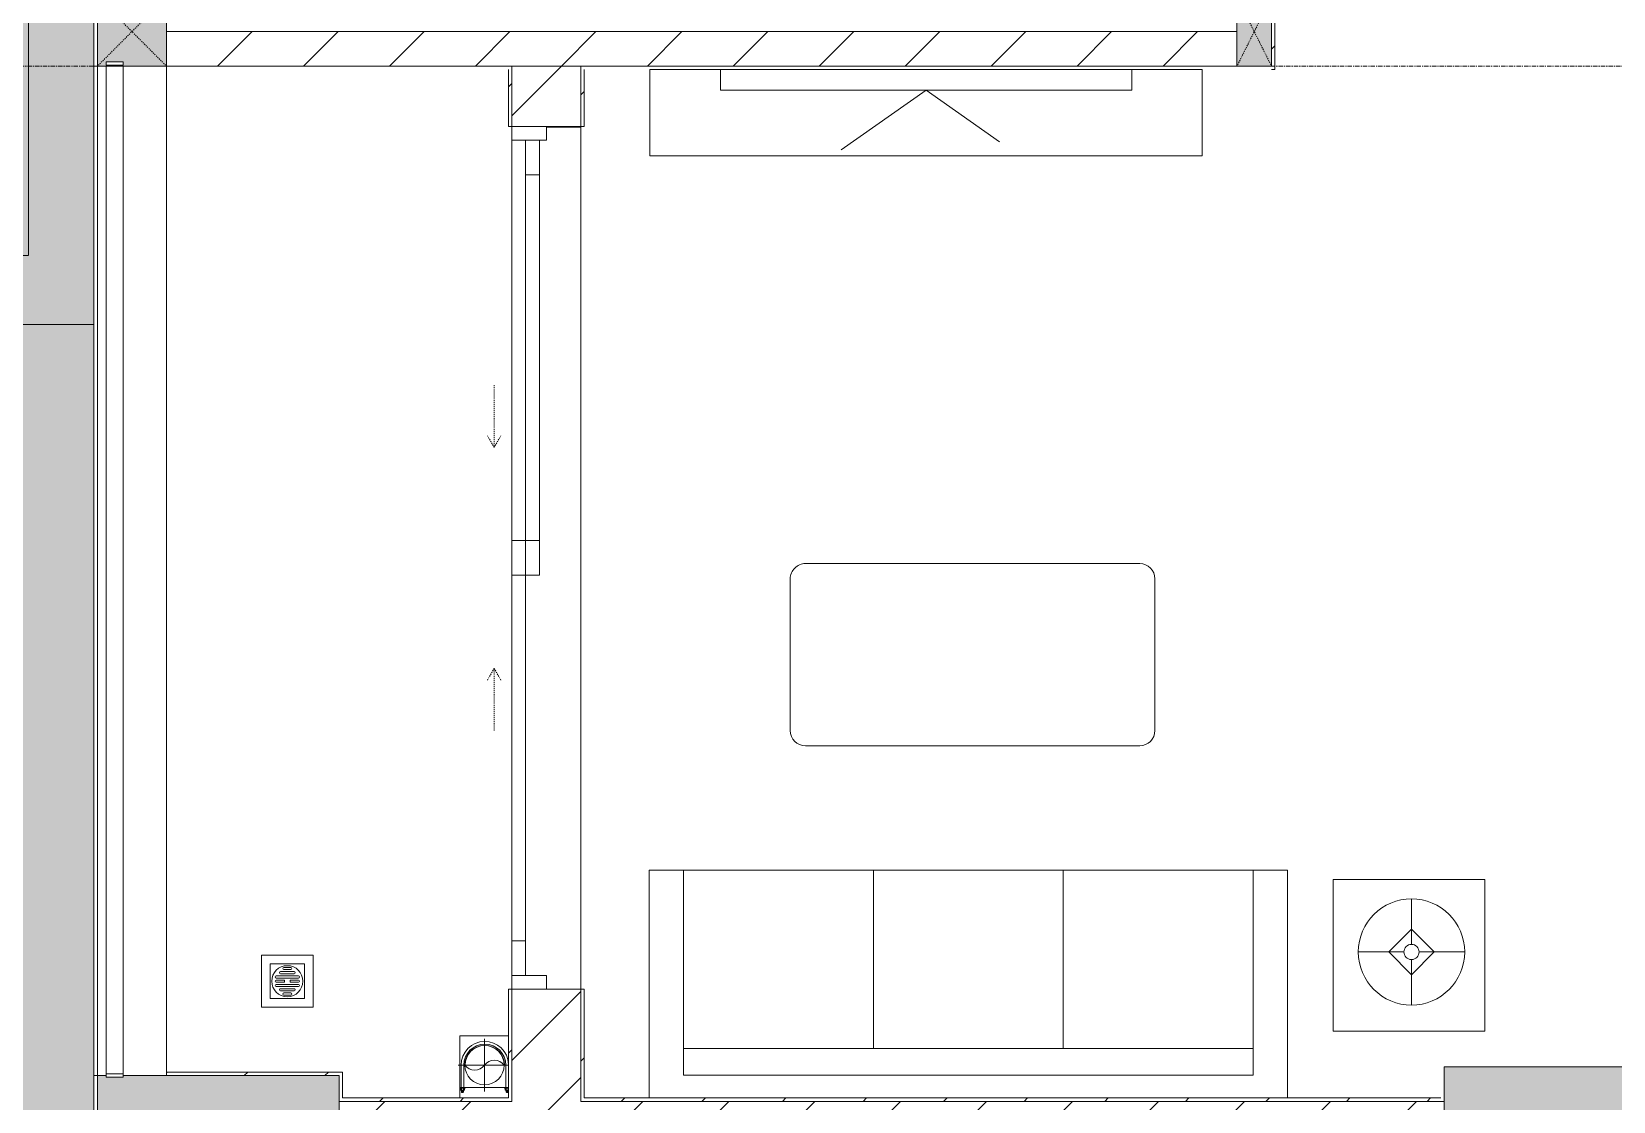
# Model space of a CAD drawing. Header units: millimetres. Extents: x 5357 to 259384, y -16348 to 109893.
# Drawn here: x 33462 to 38043, y 45437 to 48537 of the extents above; entities that cross this region are included whole.
import ezdxf

# ---------------------------------------------------------------- set-up
doc = ezdxf.new("R2010")
doc.units = ezdxf.units.MM
for name, pattern in [('Dash', [6, 3, -3]), ('Grid Line', [22.225, 12.7, -3.175, 3.175, -3.175]), ('IMPORT-CENTER _3_', [10.16, 6.35, -1.27, 1.27, -1.27]), ('IMPORT-NCV_MAT BANG DAM SAN TANG 1$0$BEAM HIDEN_DBIM', [1.5875, 1.058333, -0.529167])]:
    doc.linetypes.add(name, pattern=pattern)
for name, color, linetype, lineweight in [('0-1', 7, 'Continuous', 5), ('A-DOOR', 31, 'Continuous', 9), ('A-DOOR-FRAM', 31, 'Continuous', 9), ('A-DOOR-HDLN', 31, 'Dash', 9), ('A-FLOR-1', 53, 'Continuous', 9), ('A-FLOR-HRAL', 11, 'Continuous', 9), ('A-FLOR-PATT', 8, 'Continuous', 9), ('A-WALL', 113, 'Continuous', 9), ('A-WALL-1', 9, 'Continuous', 18), ('A-WALL-3', 113, 'Continuous', 18), ('A-WALL-PATT', 111, 'Continuous', 9), ('A-WALL-PATT-1', 10, 'Continuous', 9), ('A-WALL-PATT-2', 53, 'Continuous', 9), ('G-IMPT', 8, 'Continuous', 9), ('G-IMPT-2', 8, 'IMPORT-CENTER _3_', 9), ('G-IMPT-3', 8, 'IMPORT-NCV_MAT BANG DAM SAN TANG 1$0$BEAM HIDEN_DBIM', 9), ('I-FURN', 30, 'Continuous', 9), ('I-FURN-1', 254, 'Continuous', 9), ('I-WALL-1', 9, 'Continuous', 18), ('M-EQPM', 50, 'Continuous', 9), ('S-COLS-1', 253, 'Continuous', 5), ('S-COLS-2', 9, 'Continuous', 18), ('S-COLS-3', 53, 'Continuous', 9), ('S-COLS-4', 254, 'Continuous', 9), ('S-COLS-5', 52, 'Continuous', 18), ('S-COLS-6', 52, 'Dash', 9), ('S-COLS-HDLN', 52, 'Dash', 9), ('S-COLS-HDLN-1', 53, 'Dash', 9), ('S-GRID-1', 1, 'Grid Line', 9)]:
    doc.layers.add(name, color=color, linetype=linetype, lineweight=lineweight)
pattern_1 = [(45, (0, 0), (-124.4508, 124.4508), [])]
pattern_2 = [(45, (0, 0), (-116.6726, 116.6726), [])]

# ---------------------------------------------------------------- blocks, each defined once
blk = doc.blocks.new('M_Concrete-Rectangular-Column2 - 400x1300-812637-TKCS_MB CẢNH QUAN CÂY XANH')
at = {"layer": 'S-COLS-3'}
blk.add_hatch(color=256, dxfattribs=at).paths.add_polyline_path([(-650, 200), (-650, -200), (650, -200), (650, 200), (163.7, 200)])
at = {"layer": 'S-COLS-2'}
for p, q in [((-650, 200), (650, 200)), ((-650, -200), (-650, 200)), ((650, 200), (650, -200)), ((650, -200), (-650, -200))]:
    blk.add_line(p, q, dxfattribs=at)
blk = doc.blocks.new('NCV_TKTC_KET CAU_rvt-1-TKCS_MB CẢNH QUAN CÂY XANH')
at = {"layer": 'S-COLS-1'}
blk.add_hatch(color=256, dxfattribs=at).paths.add_polyline_path([(34352.6, 45161.9), (34352.6, 45511.9), (33727.6, 45511.9), (33727.6, 45506.9), (33677.6, 45506.9), (33677.6, 45511.9), (33652.6, 45511.9), (33652.6, 45161.9), (33727.6, 45161.9)])
at = {"layer": 'S-COLS-2'}
for p, q in [((33652.6, 45511.9), (33652.6, 45161.9)), ((33677.6, 45511.9), (33652.6, 45511.9)), ((34352.6, 45511.9), (33727.6, 45511.9)), ((34352.6, 45161.9), (34352.6, 45511.9))]:
    blk.add_line(p, q, dxfattribs=at)
at = {"layer": 'S-COLS-3', "rotation": 180}
blk.add_blockref('M_Concrete-Rectangular-Column2 - 400x1300-812637-TKCS_MB CẢNH QUAN CÂY XANH', (38202.6, 45336.9), dxfattribs=at)
blk = doc.blocks.new('G1_SOF - BO TRU - 100x200-V58-TKCS_MB CẢNH QUAN CÂY XANH')
at = {"layer": 'S-COLS-3'}
blk.add_hatch(color=256, dxfattribs=at).paths.add_polyline_path([(50, -100), (50, 100), (-50, 100), (-50, -100)])
at = {"layer": 'S-COLS-2'}
for p, q in [((50, 100), (-50, 100)), ((-50, 100), (-50, -100)), ((50, -100), (50, 100)), ((-50, -100), (50, -100))]:
    blk.add_line(p, q, dxfattribs=at)
at = {"layer": 'S-COLS-HDLN-1'}
for p, q in [((50, 100), (-50, -100)), ((-50, 100), (50, -100))]:
    blk.add_line(p, q, dxfattribs=at)
blk = doc.blocks.new('LOBBY_SOFA_1 - LOBBY_SOFA_1-850634-TKCS_MB CẢNH QUAN CÂY XANH')
at = {"layer": 'I-FURN'}
for p, q in [((-2556, 0), (-2556, -660)), ((-708, -660), (-708, 0)), ((-2457, -66), (-2457, -660)), ((-807, -66), (-2457, -66)), ((-807, -660), (-807, -66)), ((-807, -143), (-2457, -143)), ((-1907, -143), (-1907, -660)), ((-1357, -143), (-1357, -660)), ((-3128.2, -193.5), (-2688.2, -193.5)), ((-3128.2, -633.5), (-3128.2, -193.5)), ((-2688.2, -193.5), (-2688.2, -633.5)), ((-2915.4, -269), (-2915.4, -401)), ((-2915.4, -357), (-2981.4, -423)), ((-2849.4, -423), (-2915.4, -357)), ((-2937.4, -423), (-3069.4, -423)), ((-2981.4, -423), (-2915.4, -489)), ((-2915.4, -489), (-2849.4, -423)), ((-2915.4, -445), (-2915.4, -577)), ((-2893.4, -423), (-2761.4, -423)), ((-2688.2, -633.5), (-3128.2, -633.5)), ((-2556, -660), (-708, -660)), ((-1160.3, -1020.5), (-2128.3, -1020.5)), ((-2172.3, -1064.5), (-2172.3, -1504.5)), ((-1116.3, -1504.5), (-1116.3, -1064.5)), ((-2128.3, -1548.5), (-1160.3, -1548.5))]:
    blk.add_line(p, q, dxfattribs=at)
for radius in [154, 22]:
    blk.add_circle((-2915.4, -423), radius, dxfattribs=at)
for centre, start, end in [((-2128.3, -1064.5), 90, 180), ((-1160.3, -1064.5), 0, 90), ((-2128.3, -1504.5), 180, 270), ((-1160.3, -1504.5), 270, 0)]:
    blk.add_arc(centre, 44, start, end, dxfattribs=at)
at = {"layer": 'I-FURN-1'}
for p, q in [((-2556, 0), (-2556, -660)), ((-708, -660), (-708, 0)), ((-2688.2, -193.5), (-3128.2, -193.5)), ((-3128.2, -193.5), (-3128.2, -633.5)), ((-2688.2, -633.5), (-2688.2, -193.5)), ((-3128.2, -633.5), (-2688.2, -633.5)), ((-2556, -660), (-708, -660)), ((-1160.3, -1020.5), (-2128.3, -1020.5)), ((-2172.3, -1064.5), (-2172.3, -1504.5)), ((-1116.3, -1504.5), (-1116.3, -1064.5)), ((-2128.3, -1548.5), (-1160.3, -1548.5))]:
    blk.add_line(p, q, dxfattribs=at)
for centre, start, end in [((-2128.3, -1064.5), 90, 180), ((-1160.3, -1064.5), 0, 90), ((-2128.3, -1504.5), 180, 270), ((-1160.3, -1504.5), 270, 0)]:
    blk.add_arc(centre, 44, start, end, dxfattribs=at)
blk = doc.blocks.new('RES_BAN AN - RES_BAN AN-V80-TKCS_MB CẢNH QUAN CÂY XANH')
at = {"layer": 'I-FURN-1'}
for p, q in [((1600, 0), (0, 0)), ((0, 0), (0, -250)), ((1600, -250), (1600, 0)), ((0, -250), (1600, -250))]:
    blk.add_line(p, q, dxfattribs=at)
blk = doc.blocks.new('KE TIVI-2 - KE TIVI-2-V81-TKCS_MB CẢNH QUAN CÂY XANH')
at = {"layer": 'I-FURN-1'}
for p, q in [((-595.6, 0), (-595.6, -60)), ((595.6, 0), (-595.6, 0)), ((595.6, -60), (595.6, 0)), ((-595.6, -60), (595.6, -60)), ((0, -60), (-245.7, -232.1)), ((213, -209.1), (0, -60))]:
    blk.add_line(p, q, dxfattribs=at)
blk = doc.blocks.new('NCV_TKTC_TANG 1_rvt-1-TKCS_MB CẢNH QUAN CÂY XANH')
at = {"layer": 'A-WALL-PATT-1'}
h = blk.add_hatch(dxfattribs=at)
h.set_pattern_fill('FP_2', color=256, style=0, pattern_type=2)
h.set_pattern_definition(pattern_1)
h.paths.add_polyline_path([(36952.6, 48436.9), (36952.6, 48536.9), (33852.6, 48536.9), (33852.6, 48436.9), (36828.4, 48436.9)])
at = {"layer": 'A-WALL-PATT-2'}
h = blk.add_hatch(dxfattribs=at)
h.set_pattern_fill('FP_10', color=256, style=0, pattern_type=2)
h.set_pattern_definition(pattern_2)
h.paths.add_polyline_path([(37052.2, 48426.9), (37062.2, 48426.9), (37062.2, 48637.3), (37052.6, 48636.9), (37052.2, 48436.9)])
h.paths.add_polyline_path([(37062.2, 49537.3), (37062.2, 51636.9), (37052.6, 51636.6), (37052.6, 49537.3)])
h = blk.add_hatch(dxfattribs=at)
h.set_pattern_fill('FP_10', color=256, style=0, pattern_type=2)
h.set_pattern_definition(pattern_2)
h.paths.add_polyline_path([(34852.6, 45436.9), (34852.6, 45761.9), (34842.6, 45761.9), (34842.6, 45436.9)])
h.paths.add_polyline_path([(34842.6, 48261.9), (34852.6, 48261.9), (34852.6, 48426.9), (34842.6, 48426.9), (34842.6, 48265.9)])
h = blk.add_hatch(dxfattribs=at)
h.set_pattern_fill('FP_10', color=256, style=0, pattern_type=2)
h.set_pattern_definition(pattern_2)
h.paths.add_polyline_path([(35062.6, 45446.9), (35062.6, 45762.4), (35052.6, 45762.4), (35052.6, 45446.9)])
h.paths.add_polyline_path([(35052.6, 48262.4), (35062.6, 48262.4), (35062.6, 48426.9), (35052.6, 48426.9)])
h = blk.add_hatch(dxfattribs=at)
h.set_pattern_fill('FP_10', color=256, style=0, pattern_type=2)
h.set_pattern_definition(pattern_2)
h.paths.add_polyline_path([(34362.6, 45511.9), (34362.6, 45521.9), (33852.6, 45521.9), (33852.6, 45511.9), (34352.6, 45511.9)])
h = blk.add_hatch(dxfattribs=at)
h.set_pattern_fill('FP_10', color=256, style=0, pattern_type=2)
h.set_pattern_definition(pattern_2)
h.paths.add_polyline_path([(34407.6, 45436.9), (34842.6, 45436.9), (34842.6, 45446.9), (34352.6, 45446.9), (34352.6, 45436.9)])
h = blk.add_hatch(dxfattribs=at)
h.set_pattern_fill('FP_10', color=256, style=0, pattern_type=2)
h.set_pattern_definition(pattern_2)
h.paths.add_polyline_path([(36828.4, 45436.9), (37552.6, 45436.9), (37552.6, 45446.9), (35052.6, 45446.9), (35052.6, 45436.9), (35618, 45436.9)])
at = {"layer": 'A-FLOR-1'}
for p, q in [((35052.6, 48260.3), (34952.6, 48260.3)), ((35052.6, 48261.9), (35052.6, 45762.4)), ((35052.6, 45762.4), (35052.6, 48260.3)), ((34852.6, 48221.9), (34852.6, 47061.9))]:
    blk.add_line(p, q, dxfattribs=at)
at = {"layer": 'A-WALL-1'}
for p, q in [((36952.6, 48536.9), (33852.6, 48536.9)), ((33852.6, 48536.9), (33852.6, 48436.9)), ((33852.6, 48436.9), (36952.6, 48436.9))]:
    blk.add_line(p, q, dxfattribs=at)
at = {"layer": 'I-WALL-1'}
for p, q in [((37062.2, 48426.9), (37062.2, 48637.3)), ((34842.6, 48426.9), (34842.6, 48261.9)), ((34852.6, 48261.9), (34852.6, 48426.9)), ((35052.6, 48426.9), (35052.6, 48262.4)), ((35062.6, 48262.4), (35062.6, 48426.9)), ((37052.2, 48426.9), (37062.2, 48426.9)), ((34842.6, 48261.9), (34852.6, 48261.9)), ((35052.6, 48262.4), (35062.6, 48262.4)), ((34842.6, 45761.9), (34842.6, 45446.9)), ((34852.6, 45761.9), (34842.6, 45761.9)), ((34852.6, 45436.9), (34852.6, 45761.9)), ((35052.6, 45762.4), (35052.6, 45446.9)), ((35062.6, 45762.4), (35052.6, 45762.4)), ((35062.6, 45446.9), (35062.6, 45762.4)), ((34362.6, 45521.9), (33852.6, 45521.9)), ((33852.6, 45521.9), (33852.6, 45511.9)), ((33852.6, 45511.9), (34352.6, 45511.9)), ((34352.6, 45511.9), (34352.6, 45446.9)), ((34362.6, 45511.9), (34362.6, 45521.9)), ((34362.6, 45446.9), (34362.6, 45511.9)), ((34352.6, 45446.9), (34352.6, 45436.9)), ((34842.6, 45446.9), (34362.6, 45446.9)), ((35052.6, 45446.9), (35052.6, 45436.9)), ((37542.6, 45446.9), (35062.6, 45446.9)), ((34352.6, 45436.9), (34842.6, 45436.9)), ((34842.6, 45436.9), (34852.6, 45436.9)), ((35052.6, 45436.9), (37552.6, 45436.9))]:
    blk.add_line(p, q, dxfattribs=at)
at = {"layer": 'I-FURN-1'}
for name, p in [('RES_BAN AN - RES_BAN AN-V80-TKCS_MB CẢNH QUAN CÂY XANH', (35252.2, 48426.9)), ('KE TIVI-2 - KE TIVI-2-V81-TKCS_MB CẢNH QUAN CÂY XANH', (36052.2, 48426.9))]:
    blk.add_blockref(name, p, dxfattribs=at)
at = {"layer": 'I-FURN-1', "rotation": 180}
blk.add_blockref('LOBBY_SOFA_1 - LOBBY_SOFA_1-850634-TKCS_MB CẢNH QUAN CÂY XANH', (34542.6, 45446.9), dxfattribs=at)
at = {"layer": 'S-COLS-4'}
blk.add_blockref('G1_SOF - BO TRU - 100x200-V58-TKCS_MB CẢNH QUAN CÂY XANH', (37002.6, 48536.9), dxfattribs=at)
blk = doc.blocks.new('Railing - 50 x 10mm-1251311-TKCS_MB CẢNH QUAN CÂY XANH')
at = {"layer": 'A-FLOR-HRAL'}
for p, q in [((25, 5), (-25, 5)), ((-25, 5), (-25, -5)), ((25, -5), (25, 5)), ((-25, -5), (25, -5))]:
    blk.add_line(p, q, dxfattribs=at)
blk = doc.blocks.new('Railing - Railing-1598296-TKCS_MB CẢNH QUAN CÂY XANH')
at = {"layer": 'A-FLOR-HRAL'}
for p, q in [((33677.6, 48436.9), (33677.6, 45516.9)), ((33727.6, 45516.9), (33727.6, 48436.9))]:
    blk.add_line(p, q, dxfattribs=at)
for p in [(33702.6, 48444.5), (33702.6, 45511.9)]:
    blk.add_blockref('Railing - 50 x 10mm-1251311-TKCS_MB CẢNH QUAN CÂY XANH', p)
blk = doc.blocks.new('TKTC_XREF_251221_MB TANG 1 - TKTC_XREF_260130_MB TANG 1_dwg_THU NUOC - THU NUOC-444531-TKCS_MB TẦNG 1-4202120-TKCS_MB CẢNH QUAN CÂY XANH')
at = {"layer": 'M-EQPM'}
for p, q in [((-23.3, 10.8), (40.9, 10.8)), ((40.9, 4.8), (-23.3, 4.8)), ((-11, 23.3), (28.5, 23.3)), ((28.5, 17.3), (-11, 17.3)), ((-1.1, 35.6), (18.5, 35.6)), ((18.5, 29.6), (-1.1, 29.6)), ((-23.3, -13.6), (40.9, -13.6)), ((40.9, -19.6), (-23.3, -19.6)), ((-11, -26.1), (28.5, -26.1)), ((28.5, -32.1), (-11, -32.1)), ((-1.1, -38.5), (18.5, -38.5)), ((18.5, -44.5), (-1.1, -44.5))]:
    blk.add_line(p, q, dxfattribs=at)
at = {"layer": 'M-EQPM', "flags": 128}
for points in [[(83.7, -79.4), (83.7, 70.6), (-66.3, 70.6), (-66.3, -79.4)], [(58.7, -54.4), (58.7, 45.6), (-41.3, 45.6), (-41.3, -54.4)]]:
    blk.add_lwpolyline(points, close=True, dxfattribs=at)
for points in [[(-23.3, -1.2), (0.7, -1.2), (0.7, -7.2), (-23.3, -7.2)], [(40.9, -7.2), (16.7, -7.2), (16.7, -1.2), (40.9, -1.2)]]:
    blk.add_lwpolyline(points, dxfattribs=at)
at = {"layer": 'M-EQPM'}
for centre, radius, start, end in [((8.7, -4.4), 45, 360, 180), ((8.7, -4.4), 45, 360, 180), ((-23.3, 7.8), 3, 90, 270), ((-11, 20.3), 3, 90, 270), ((-1.1, 32.6), 3, 90, 270), ((18.5, 32.6), 3, 270, 90), ((28.5, 20.3), 3, 270, 90), ((40.9, 7.8), 3, 270, 90), ((8.7, -4.4), 45, 180, 360), ((8.7, -4.4), 45, 180, 360), ((-23.3, -4.2), 3, 90, 270), ((-23.3, -16.6), 3, 90, 270), ((-11, -29.1), 3, 90, 270), ((-1.1, -41.5), 3, 90, 270), ((18.5, -41.5), 3, 270, 90), ((28.5, -29.1), 3, 270, 90), ((40.9, -4.2), 3, 270, 90), ((40.9, -16.6), 3, 270, 90)]:
    blk.add_arc(centre, radius, start, end, dxfattribs=at)
blk = doc.blocks.new('TKTC_XREF_251221_MB TANG 1 - TKTC_XREF_260130_MB TANG 1_dwg_CUM U_DN100-V297-TKCS_MB CẢNH QUAN CÂY XANH')
at = {"layer": 'G-IMPT'}
blk.add_hatch(color=256, dxfattribs=at).paths.add_polyline_path([(0, 61), (0, 57), (14.8, 55.1), (28.5, 49.4), (40.3, 40.3), (49.4, 28.5), (55.1, 14.8), (57, 0), (55.1, -14.8), (49.4, -28.5), (40.3, -40.3), (28.5, -49.4), (14.8, -55.1), (0, -57), (0, -61), (15.8, -58.9), (30.5, -52.8), (43.1, -43.1), (52.8, -30.5), (58.9, -15.8), (61, 0), (58.9, 15.8), (52.8, 30.5), (43.1, 43.1), (30.5, 52.8), (15.8, 58.9)])
for p, q in [((-79.1, 66.6), (-79.1, 63.4)), ((-76.6, 66.6), (-76.6, 63.4)), ((-74.6, 66.6), (-74.6, 63.4)), ((-72.7, 69.3), (-72.7, 60.7)), ((-66.9, 67.9), (-71.7, 67.9)), ((-66.9, 62.1), (-71.7, 62.1)), ((-65, 69), (0, 69)), ((-79.1, -63.4), (-79.1, -66.6)), ((-76.6, -63.4), (-76.6, -66.6)), ((-74.6, -63.4), (-74.6, -66.6)), ((-72.7, -60.7), (-72.7, -68.3)), ((-66.9, -62.1), (-71.7, -62.1)), ((-66.9, -67.9), (-71.7, -67.9))]:
    blk.add_line(p, q, dxfattribs=at)
at = {"layer": 'G-IMPT', "flags": 128}
for points in [[(-72.7, 67.6), (-78.1, 67.6), (-78.1, 62.4), (-72.7, 62.4)], [(-71.7, 59.2), (-66.9, 59.2), (-66.9, 70.8), (-71.7, 70.8)], [(-66.9, 70.8), (-66.9, 72.7), (-65, 72.7), (-65, 57.3), (-66.9, 57.3), (-66.9, 59.2)], [(-65, 61), (0, 61), (0, 57)], [(-72.7, -62.4), (-78.1, -62.4), (-78.1, -67.6), (-72.7, -67.6)], [(-66.9, -68.3), (-66.9, -59.2), (-71.7, -59.2)], [(-66.9, -59.2), (-66.9, -57.3), (-65, -57.3), (-65, -68.3)], [(-65, -61), (0, -61), (0, -57)]]:
    blk.add_lwpolyline(points, dxfattribs=at)
at = {"layer": 'G-IMPT'}
for centre, radius, start, end in [((-78.1, 66.6), 0.96, 90, 180), ((-78.1, 63.4), 0.96, 180, 270), ((-71.1, 69.3), 1.56, 112.6199, 247.3801), ((-67.9, 65), 4.8, 143.1301, 216.8699), ((-71.1, 60.7), 1.56, 112.6199, 247.3801), ((0, 0), 69, 271.9548, 90), ((0, 0), 61, 270, 90), ((0, 0), 57, 270, 90), ((-78.1, -63.4), 0.96, 90, 180), ((-78.1, -66.6), 0.96, 180, 270), ((-71.1, -60.7), 1.56, 112.6199, 247.3801), ((-67.9, -65), 4.8, 143.1301, 216.8699)]:
    blk.add_arc(centre, radius, start, end, dxfattribs=at)
blk = doc.blocks.new('TKTC_XREF_251221_MB TANG 1 - TKTC_XREF_260130_MB TANG 1_dwg_$cc-V247-TKCS_MB CẢNH QUAN CÂY XANH')
at = {"layer": 'G-IMPT'}
blk.add_circle((0, 0), 0.5, dxfattribs=at)
for centre, radius, start, end in [((0, 0), 0.5, 90, 270), ((0.188, 0.25), 0.313, 126.8699, 233.1301), ((-0.188, -0.25), 0.313, 306.8699, 53.1301)]:
    blk.add_arc(centre, radius, start, end, dxfattribs=at)
at = {"layer": 'G-IMPT-2'}
for p, q in [((0, -0.673), (0, 0.607)), ((-0.673, 0), (0.673, 0))]:
    blk.add_line(p, q, dxfattribs=at)
blk = doc.blocks.new('TKTC_XREF_251221_MB TANG 1 - TKTC_XREF_260130_MB TANG 1_dwg-4202109-TKCS_MB CẢNH QUAN CÂY XANH')
at = {"layer": 'G-IMPT'}
blk.add_line((-168309.1, -355869.6), (-168449.6, -355869.6), dxfattribs=at)
at = {"layer": 'G-IMPT', "flags": 128}
for points in [[(-168449.6, -355869.6), (-168449.6, -355719.9), (-168309.1, -355719.9)], [(-168309.1, -355869.7), (-168449.9, -355869.7), (-168449.7, -355899.7)]]:
    blk.add_lwpolyline(points, dxfattribs=at)
blk.add_blockref('TKTC_XREF_251221_MB TANG 1 - TKTC_XREF_260130_MB TANG 1_dwg_THU NUOC - THU NUOC-444531-TKCS_MB TẦNG 1-4202120-TKCS_MB CẢNH QUAN CÂY XANH', (-168957.9, -355557))
for name, p, xscale, yscale, zscale, rotation in [('TKTC_XREF_251221_MB TANG 1 - TKTC_XREF_260130_MB TANG 1_dwg_$cc-V247-TKCS_MB CẢNH QUAN CÂY XANH', (-168378.1, -355804.7), 113.7150000000073, 113.7150000000073, 113.7150000000073, 269.9990086637467), ('TKTC_XREF_251221_MB TANG 1 - TKTC_XREF_260130_MB TANG 1_dwg_CUM U_DN100-V297-TKCS_MB CẢNH QUAN CÂY XANH', (-168377.2, -355804.7), 0.9975000000000007, 0.9975000000000007, 0.9975000000000007, 90.00099133829464)]:
    blk.add_blockref(name, p, dxfattribs=dict(xscale=xscale, yscale=yscale, zscale=zscale, rotation=rotation))
blk = doc.blocks.new('TKTC_XREF_251221_MB TANG 1 - TKTC_XREF_251221_MB TANG 1-2038492-TKCS_MB CẢNH QUAN CÂY XANH')
blk.add_blockref('TKTC_XREF_251221_MB TANG 1 - TKTC_XREF_260130_MB TANG 1_dwg-4202109-TKCS_MB CẢNH QUAN CÂY XANH', (169499.1, 384109.7))
blk = doc.blocks.new('TKCS_NAP THAM BE TU HOAI 1_260107 - TKCS_XREF_251221_NAP THAM BE TU HOAI 1_dwg-2527472-TKCS_MB CẢNH QUAN CÂY XANH')
at = {"layer": 'G-IMPT'}
for p, q in [((-169657.4, 148869.5), (-170240.8, 148286.2)), ((-170240.8, 148869.5), (-169657.4, 148286.2)), ((-171257.4, 147069.6), (-171840.7, 146486.3)), ((-171840.7, 147069.6), (-171257.4, 146486.3)), ((-169657.4, 147068), (-170240.7, 146484.6)), ((-170240.7, 147068), (-169657.4, 146484.6)), ((-171257.4, 145669.6), (-171840.7, 145086.3)), ((-171840.7, 145669.6), (-171257.4, 145086.3))]:
    blk.add_line(p, q, dxfattribs=at)
at = {"layer": 'G-IMPT', "flags": 128}
for points in [[(-169649.1, 148277.8), (-170249.1, 148277.8), (-170249.1, 148877.8), (-169649.1, 148877.8)], [(-169699.1, 148327.8), (-170199.1, 148327.8), (-170199.1, 148827.8), (-169699.1, 148827.8)], [(-171249, 146477.9), (-171849, 146477.9), (-171849, 147077.9), (-171249, 147077.9)], [(-169649, 146476.3), (-170249, 146476.3), (-170249, 147076.3), (-169649, 147076.3)], [(-171299, 146527.9), (-171799, 146527.9), (-171799, 147027.9), (-171299, 147027.9)], [(-169699, 146526.3), (-170199, 146526.3), (-170199, 147026.3), (-169699, 147026.3)], [(-171249, 145077.9), (-171849, 145077.9), (-171849, 145677.9), (-171249, 145677.9)], [(-171299, 145127.9), (-171799, 145127.9), (-171799, 145627.9), (-171299, 145627.9)]]:
    blk.add_lwpolyline(points, close=True, dxfattribs=at)
at = {"layer": 'G-IMPT-3'}
for p, q in [((-173699, 147227.9), (-169699, 147227.9)), ((-173699, 147027.9), (-169699, 147027.9)), ((-171299, 147027.9), (-171299, 144427.9)), ((-171099, 147027.9), (-171099, 144427.9)), ((-173699, 145827.9), (-171299, 145827.9)), ((-173699, 145627.9), (-171299, 145627.9)), ((-173899, 144227.9), (-169509, 144227.9))]:
    blk.add_line(p, q, dxfattribs=at)
at = {"layer": 'G-IMPT-3', "flags": 128}
blk.add_lwpolyline([(-169509, 149027.9), (-173899, 149027.9), (-173899, 144227.9)], dxfattribs=at)
blk.add_lwpolyline([(-173699, 144427.9), (-169699, 144427.9), (-169699, 148827.9), (-173699, 148827.9)], close=True, dxfattribs=at)
blk = doc.blocks.new('TKCS_NAP THAM BE TU HOAI 1_260107 - NẮP THĂM BỂ XLNT-2527474-TKCS_MB CẢNH QUAN CÂY XANH')
blk.add_blockref('TKCS_NAP THAM BE TU HOAI 1_260107 - TKCS_XREF_251221_NAP THAM BE TU HOAI 1_dwg-2527472-TKCS_MB CẢNH QUAN CÂY XANH', (173899, -144227.9))
blk = doc.blocks.new('G1_SOF - BO TRU - 200x200-3050151-TKCS_MB CẢNH QUAN CÂY XANH')
at = {"layer": 'S-COLS-HDLN'}
for p, q in [((-100, 100), (100, -100)), ((100, 100), (-100, -100))]:
    blk.add_line(p, q, dxfattribs=at)
blk = doc.blocks.new('DEG_02-DEG_03 - DEG_02-2500x2400mm-CỬA ĐI 02 CÁNH TRƯỢT-625766-TKCS_MB CẢNH QUAN CÂY XANH')
at = {"layer": 'A-DOOR'}
for p, q in [((-1110, 100), (-1210, 100)), ((-1210, 100), (-1210, 60)), ((-1110, 60), (-1110, 100)), ((-1110, 100), (-50, 100)), ((50, 100), (-50, 100)), ((-50, 100), (-50, 60)), ((50, 60), (50, 100)), ((-1210, 60), (-1110, 60)), ((-50, 60), (-1110, 60)), ((50, 60), (-50, 60)), ((-50, 60), (-50, 20)), ((-50, 60), (50, 60)), ((50, 20), (50, 60)), ((50, 60), (1110, 60)), ((1210, 60), (1110, 60)), ((1110, 60), (1110, 20)), ((1210, 20), (1210, 60)), ((-50, 20), (50, 20)), ((1110, 20), (50, 20)), ((1110, 20), (1210, 20))]:
    blk.add_line(p, q, dxfattribs=at)
at = {"layer": 'A-DOOR-FRAM'}
for p, q in [((-1210, 100), (-1250, 100)), ((-1250, 100), (-1250, 0)), ((-1210, 0), (-1210, 100)), ((1250, 100), (1210, 100)), ((1210, 100), (1210, 0)), ((1250, 0), (1250, 100)), ((-1250, 0), (-1210, 0)), ((1210, 0), (1250, 0))]:
    blk.add_line(p, q, dxfattribs=at)
at = {"layer": 'A-DOOR-HDLN'}
for p, q in [((-500.4, 151.1), (-320.4, 151.1)), ((-320.4, 151.1), (-355, 171.1)), ((-320.4, 151.1), (-355, 131.1)), ((320.4, 151.1), (355, 171.1)), ((320.4, 151.1), (355, 131.1)), ((500.4, 151.1), (320.4, 151.1))]:
    blk.add_line(p, q, dxfattribs=at)

msp = doc.modelspace()

# ---------------------------------------------------------------- hatches: boundary and pattern name
at = {"layer": 'A-FLOR-PATT'}
h = msp.add_hatch(dxfattribs=at)
h.set_pattern_fill('FP_23', color=256, style=0, pattern_type=2)
h.set_pattern_definition([(0, (167.64, 11.2), (558.8, 558.8), [83.82, -16.764, 22.352, -16.764, -419.1]), (0, (167.64, 11.2), (558.8, 558.8), [-139.7, 83.82, -335.28]), (0, (139.7, 27.94), (558.8, 558.8), [55.88, -41.91, 83.82, -41.91, -335.28]), (0, (139.7, 27.94), (558.8, 558.8), [-223.52, 55.88, -279.4]), (0, (335.3, 251.46), (558.8, 558.8), [69.85, -27.94, 69.85, -391.16]), (0, (55.9, 363.2), (558.8, 558.8), [27.94, -55.88, 27.94, -447.04]), (90, (111.76, 363.2), (-558.8, 558.8), [50.292, -508.508]), (90, (279.4, 27.94), (-558.8, 558.8), [55.88, -502.92]), (90, (419.1, 251.46), (-558.8, 558.8), [55.88, -502.92]), (45, (352.04, 22.35), (0, 558.7996), [55.88, -734.383]), (135, (206.76, 22.35), (-558.7996, 0), [55.88, -734.383]), (63.435, (335.28, 25.15), (-0.0005, 558.8001), [55.88, -1193.635]), (75.964, (307.34, 27.94), (-0.00237, 558.80038), [55.88, -2248.111]), (75.964, (447.04, 251.46), (-0.00237, 558.80038), [44.704, -2259.287]), (75.964, (122.94, 363.22), (-0.00237, 558.80038), [39.116, -2264.875]), (104.036, (251.46, 27.94), (0.00237, 558.80038), [55.88, -2248.111]), (104.036, (391.16, 251.46), (0.00237, 558.80038), [44.704, -2259.287]), (104.036, (100.58, 363.22), (0.00237, 558.80038), [39.116, -2264.875]), (116.565, (223.52, 25.15), (0.0005, 558.8001), [55.88, -1193.634])])
h.paths.add_polyline_path([(33642.6, 17336.9), (33652.6, 17337), (33652.6, 19136.9), (33642.6, 19136.9), (33642.6, 25711.9), (33652.6, 25711.9), (33652.6, 27336.9), (33642.6, 27336.9), (33642.6, 33737.4), (31203.5, 33737.4), (31203.5, 18236.9), (31211.1, 18125), (31226.1, 18036.7), (31254, 17939.7), (31292.6, 17846.4), (31341.4, 17758.1), (31399.9, 17675.8), (31480, 17589), (31547.2, 17529.8), (31624.7, 17474.9), (31713, 17426.1), (31806.2, 17387.4), (31903.2, 17359.5), (32002.7, 17342.6), (32103.5, 17336.9)])
h.paths.add_polyline_path([(31203.5, 37137.4), (33642.6, 37137.4), (33642.6, 59946.9), (33652.6, 59946.9), (33652.6, 61561.9), (33642.6, 61561.9), (33642.6, 65035.3), (33652.6, 65035.3), (33652.6, 65040.9), (33642.6, 65040.9), (33642.6, 68136.9), (33652.6, 68136.9), (33652.6, 69762.3), (33642.6, 69762.3), (33642.6, 78236.9), (35742.6, 78236.9), (35744.4, 79046.9), (38162.6, 79046.9), (38162.6, 79036.9), (38152.6, 79036.9), (38152.6, 78236.9), (42252.6, 78236.9), (42252.6, 78636.9), (42552.6, 78636.9), (42552.6, 79236.9), (36103.5, 79236.9), (35855.3, 79230.6), (35607.8, 79211.8), (35361.5, 79180.4), (35117.1, 79136.6), (34875.3, 79080.5), (34636.6, 79012.2), (34401.7, 78931.9), (34171.2, 78839.8), (33945.6, 78736.2), (33725.5, 78621.2), (33510, 78494.3), (33269.9, 78333.5), (33092.2, 78202), (32897.2, 78041.7), (32711.6, 77872.5), (32535.6, 77694.7), (32369.5, 77508.9), (32213.4, 77315.4), (32067.7, 77114.8), (31932.5, 76907.4), (31806.3, 76690.2), (31693.9, 76472.3), (31583.6, 76226.6), (31502.6, 76021.4), (31423.8, 75788.4), (31356.8, 75551.8), (31301.8, 75312.4), (31258.9, 75070.6), (31228.2, 74827), (31209.7, 74582.3), (31203.5, 74336.9), (31205.5, 62060.3), (31211.4, 62000.9), (31234, 61917.3), (31258, 61859.3), (31299, 61792.4), (31349.9, 61732.8), (31409.6, 61681.8), (31476.5, 61640.8), (31549, 61610.8), (31625.3, 61592.5), (31703.5, 61586.3), (32403.5, 61586.3), (32403.5, 40886.3), (31703.5, 40886.3), (31618.1, 40878.5), (31534.7, 40855.9), (31476.5, 40831.8), (31409.6, 40790.8), (31349.9, 40739.9), (31299, 40680.2), (31258, 40613.3), (31228, 40540.8), (31209.7, 40464.6), (31203.5, 40362.8), (31203.5, 38883.4)])
h.paths.add_polyline_path([(54962.6, 78236.9), (62552.6, 78236.9), (62432.4, 78384.4), (62310.9, 78513.5), (62180.6, 78633.7), (62021.7, 78758.5), (61896, 78845), (61742.9, 78935.1), (61583.3, 79014.3), (61418.9, 79081.8), (61250.4, 79137.3), (61078.8, 79180.8), (60904.8, 79211.9), (60728.8, 79230.6), (60552.6, 79236.9), (46052.6, 79236.9), (46052.6, 78636.9), (46352.6, 78636.9), (46352.6, 78246.9), (54952.6, 78246.9), (54952.6, 78236.9), (54958.6, 78236.9)])
at = {"layer": 'A-WALL-PATT'}
h = msp.add_hatch(dxfattribs=at)
h.set_pattern_fill('FP_1', color=256, style=0, pattern_type=2)
h.set_pattern_definition(pattern_1)
h.paths.add_polyline_path([(35012.8, 45436.9), (35052.6, 45436.9), (35052.6, 45761.9), (34852.6, 45761.9), (34852.6, 45436.9), (34952.6, 45436.9)])
h.paths.add_polyline_path([(34852.6, 48261.9), (35052.6, 48261.9), (35052.6, 48436.9), (34852.6, 48436.9)])
h = msp.add_hatch(dxfattribs=at)
h.set_pattern_fill('FP_1', color=256, style=0, pattern_type=2)
h.set_pattern_definition(pattern_1)
h.paths.add_polyline_path([(36227.6, 45236.9), (37552.6, 45236.9), (37552.6, 45436.9), (34352.6, 45436.9), (34352.6, 45236.9), (36177.6, 45236.9), (36177.6, 45240.3), (36227.6, 45240.3)])
at = {"layer": 'S-COLS-1'}
h = msp.add_hatch(color=256, dxfattribs=at)
h.paths.add_polyline_path([(33727.6, 48436.9), (33852.6, 48436.9), (33852.6, 48636.9), (33652.6, 48636.9), (33652.6, 48436.9), (33677.6, 48436.9)])
h.paths.add_polyline_path([(33727.6, 48439.5), (33677.6, 48439.5), (33677.6, 48449.5), (33727.6, 48449.5)])

# ---------------------------------------------------------------- linework, layer by layer
at = {"layer": 'A-WALL'}
for p, q in [((33642.6, 45511.5), (33642.6, 48436.9)), ((33652.6, 48436.9), (33652.6, 45511.9)), ((33852.6, 48436.9), (33852.6, 45521.9)), ((35052.6, 48261.9), (35052.6, 45762.4)), ((34852.6, 47061.9), (34852.6, 48221.9))]:
    msp.add_line(p, q, dxfattribs=at)
at = {"layer": 'A-WALL-3'}
for p, q in [((33642.6, 48636.9), (33642.6, 48436.9)), ((33652.6, 48436.9), (33652.6, 48636.9)), ((33642.6, 48436.9), (33652.6, 48436.9)), ((35052.6, 48436.9), (34852.6, 48436.9)), ((34852.6, 48436.9), (34852.6, 48261.9)), ((35052.6, 48261.9), (35052.6, 48436.9)), ((34952.6, 48261.9), (35052.6, 48261.9)), ((34852.6, 45761.9), (34852.6, 45436.9)), ((35052.6, 45761.9), (34952.6, 45761.9)), ((35052.6, 45436.9), (35052.6, 45761.9)), ((33652.6, 45511.5), (33642.6, 45511.5)), ((33642.6, 45511.5), (33642.6, 45161.9)), ((33652.6, 45161.9), (33652.6, 45511.5))]:
    msp.add_line(p, q, dxfattribs=at)
at = {"layer": 'S-COLS-5'}
for p, q in [((33652.6, 48636.9), (33652.6, 48436.9)), ((33852.6, 48436.9), (33852.6, 48636.9)), ((33652.6, 48436.9), (33852.6, 48436.9))]:
    msp.add_line(p, q, dxfattribs=at)
at = {"layer": 'S-GRID-1'}
for p, q in [((33652.6, 20960.6), (33652.6, 80482.7)), ((130319.3, 48436.9), (29351.8, 48436.9))]:
    msp.add_line(p, q, dxfattribs=at)

# ---------------------------------------------------------------- block references
at = {"layer": '0-1'}
for name in ['NCV_TKTC_KET CAU_rvt-1-TKCS_MB CẢNH QUAN CÂY XANH', 'NCV_TKTC_TANG 1_rvt-1-TKCS_MB CẢNH QUAN CÂY XANH']:
    msp.add_blockref(name, (0, 0), dxfattribs=at)
at = {"layer": 'A-DOOR', "rotation": 89.9999999999999}
msp.add_blockref('DEG_02-DEG_03 - DEG_02-2500x2400mm-CỬA ĐI 02 CÁNH TRƯỢT-625766-TKCS_MB CẢNH QUAN CÂY XANH', (34952.6, 47011.9), dxfattribs=at)
at = {"layer": 'A-FLOR-HRAL'}
msp.add_blockref('Railing - Railing-1598296-TKCS_MB CẢNH QUAN CÂY XANH', (0, 0), dxfattribs=at)
at = {"layer": 'M-EQPM'}
for name, p in [('TKTC_XREF_251221_MB TANG 1 - TKTC_XREF_251221_MB TANG 1-2038492-TKCS_MB CẢNH QUAN CÂY XANH', (33652.6, 17236.9)), ('TKCS_NAP THAM BE TU HOAI 1_260107 - NẮP THĂM BỂ XLNT-2527474-TKCS_MB CẢNH QUAN CÂY XANH', (29252.6, 47688.6))]:
    msp.add_blockref(name, p, dxfattribs=at)
at = {"layer": 'S-COLS-6'}
msp.add_blockref('G1_SOF - BO TRU - 200x200-3050151-TKCS_MB CẢNH QUAN CÂY XANH', (33752.6, 48536.9), dxfattribs=at)

doc.saveas('drawing.dxf')
